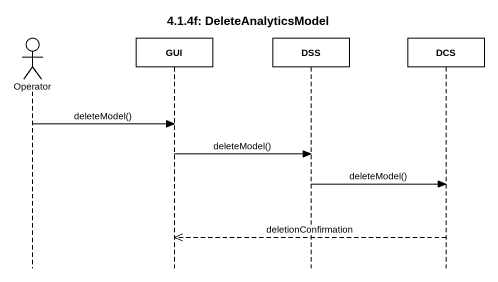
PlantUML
@startuml
title 4.1.4f: DeleteAnalyticsModel
hide footbox
actor Operator
participant GUI
participant DSS
participant DCS

Operator -> GUI : deleteModel()
GUI -> DSS : deleteModel()
DSS -> DCS : deleteModel()
DCS -->> GUI : deletionConfirmation
@enduml
